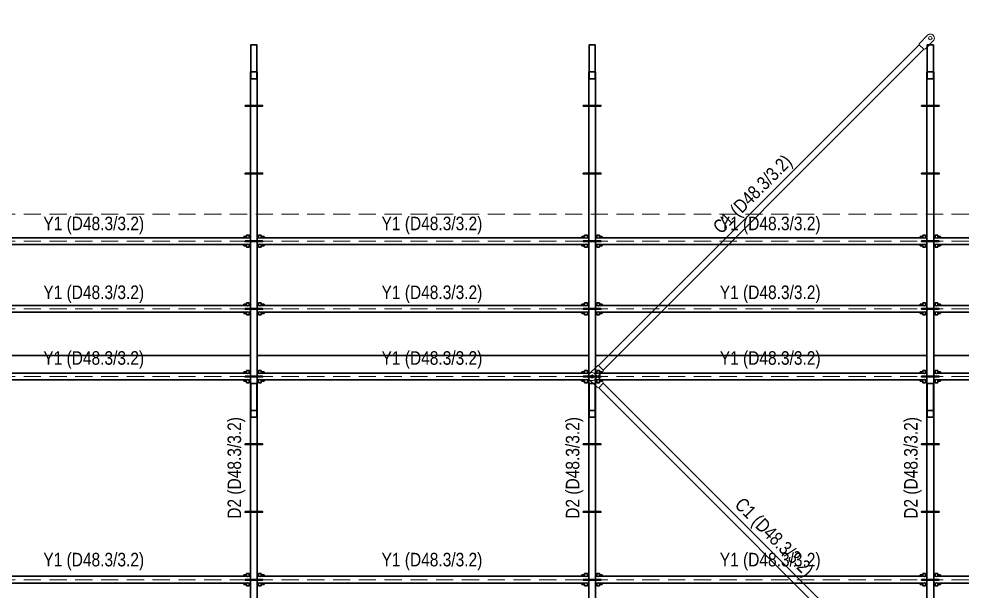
# Model space of a CAD drawing. Header units: millimetres. Extents: x 1500 to 3333, y 525 to 1954.
# Drawn here: x 2239 to 2937, y 1531 to 1954 of the extents above; entities that cross this region are included whole.
import ezdxf

# ---------------------------------------------------------------- set-up
doc = ezdxf.new("R2010")
doc.units = ezdxf.units.MM
for name, pattern in [('ACAD_ISO04W100', [30, 24, -3, 0, -3]), ('DASHED', [19.05, 12.7, -6.35]), ('HIDDEN2', [0.1875, 0.125, -0.0625])]:
    doc.linetypes.add(name, pattern=pattern)
for name, color, linetype, lineweight in [('AKS CIZGISI (BEYKENT)', 252, 'DASHED', 20), ('CAPRAZ', 140, 'Continuous', 20), ('OLCU (BEYKENT)', 14, 'Continuous', 20), ('Part', 2, 'Continuous', 25), ('Part_Hidden', 7, 'Continuous', 25), ('TOPUK TAHTASI', 9, 'Continuous', 15), ('YATAY-KORKULUK', 210, 'ACAD_ISO04W100', 30), ('YAZI (BEYKENT)', 140, 'Continuous', 20)]:
    doc.layers.add(name, color=color, linetype=linetype, lineweight=lineweight)
doc.styles.add('YAZI (BEYKENT)', font='')
doc.styles.get('YAZI (BEYKENT)').set_extended_font_data('Bahnschrift Light Condensed')

# ---------------------------------------------------------------- blocks, each defined once
blk = doc.blocks.new('*U25')
at = {"layer": 'Part', "color": 4, "linetype": 'Continuous', "lineweight": 30}
for points in [[(-2.25, 245), (2.25, 245), (2.25, 270), (-2.25, 270)], [(247.75, 245), (252.25, 245), (252.25, 270), (247.75, 270)], [(-2.5, 0), (2.5, 0), (2.5, 250), (-2.5, 250)], [(247.5, 0), (252.5, 0), (252.5, 250), (247.5, 250)], [(-6.5, 225.25), (6.5, 225.25), (6.5, 224.75), (-6.5, 224.75)], [(243.5, 225.25), (256.5, 225.25), (256.5, 224.75), (243.5, 224.75)], [(-6.5, 175.25), (6.5, 175.25), (6.5, 174.75), (-6.5, 174.75)], [(243.5, 175.25), (256.5, 175.25), (256.5, 174.75), (243.5, 174.75)], [(-6.5, 125.25), (6.5, 125.25), (6.5, 124.75), (-6.5, 124.75)], [(243.5, 125.25), (256.5, 125.25), (256.5, 124.75), (243.5, 124.75)], [(-6.5, 75.25), (6.5, 75.25), (6.5, 74.75), (-6.5, 74.75)], [(243.5, 75.25), (256.5, 75.25), (256.5, 74.75), (243.5, 74.75)], [(-6.5, 25.25), (6.5, 25.25), (6.5, 24.75), (-6.5, 24.75)], [(243.5, 25.25), (256.5, 25.25), (256.5, 24.75), (243.5, 24.75)]]:
    blk.add_lwpolyline(points, close=True, dxfattribs=at)
at = {"layer": 'Part_Hidden', "color": 8, "linetype": 'HIDDEN2', "lineweight": 15}
for points in [[(-2, 245), (2, 245), (2, 270), (-2, 270)], [(248, 245), (252, 245), (252, 270), (248, 270)], [(-2.25, 0), (2.25, 0), (2.25, 250), (-2.25, 250)], [(247.75, 0), (252.25, 0), (252.25, 250), (247.75, 250)]]:
    blk.add_lwpolyline(points, close=True, dxfattribs=at)
at = {"layer": 'TOPUK TAHTASI', "linetype": 'Continuous', "lineweight": 30}
blk.add_line((2.5, 40.5), (247.5, 40.5), dxfattribs=at)
at = {"layer": 'YATAY-KORKULUK', "linetype": 'Continuous', "lineweight": 30}
for p, q in [((2.5, 128.5), (3.5, 128.5)), ((2.5, 127.5), (3.5, 127.5)), ((3.5, 127.5), (3.5, 129.5)), ((3.5, 129.5), (5.5, 129.5)), ((5.5, 127.5), (5.5, 129.5)), ((5.5, 128.5), (7.5, 128.5)), ((5.5, 127.5), (244.5, 127.5)), ((7.5, 127.5), (7.5, 128.5)), ((244.5, 128.5), (242.5, 128.5)), ((242.5, 127.5), (242.5, 128.5)), ((244.5, 127.5), (244.5, 129.5)), ((246.5, 129.5), (244.5, 129.5)), ((246.5, 127.5), (246.5, 129.5)), ((247.5, 128.5), (246.5, 128.5)), ((246.5, 127.5), (247.5, 127.5)), ((247.5, 127.5), (246.5, 127.5)), ((2.5, 122.5), (3.5, 122.5)), ((2.5, 122.5), (3.5, 122.5)), ((2.5, 121.5), (3.5, 121.5)), ((3.5, 122.5), (3.5, 120.5)), ((3.5, 120.5), (5.5, 120.5)), ((5.5, 122.5), (244.5, 122.5)), ((5.5, 122.5), (5.5, 120.5)), ((5.5, 121.5), (7.5, 121.5)), ((7.5, 122.5), (7.5, 121.5)), ((242.5, 122.5), (242.5, 121.5)), ((244.5, 121.5), (242.5, 121.5)), ((244.5, 122.5), (244.5, 120.5)), ((246.5, 120.5), (244.5, 120.5)), ((246.5, 122.5), (247.5, 122.5)), ((247.5, 122.5), (246.5, 122.5)), ((247.5, 122.5), (246.5, 122.5)), ((246.5, 122.5), (246.5, 120.5)), ((247.5, 121.5), (246.5, 121.5)), ((2.5, 78.5), (3.5, 78.5)), ((2.5, 77.5), (3.5, 77.5)), ((3.5, 77.5), (3.5, 79.5)), ((3.5, 79.5), (5.5, 79.5)), ((5.5, 77.5), (5.5, 79.5)), ((5.5, 78.5), (7.5, 78.5)), ((5.5, 77.5), (244.5, 77.5)), ((7.5, 77.5), (7.5, 78.5)), ((244.5, 78.5), (242.5, 78.5)), ((242.5, 77.5), (242.5, 78.5)), ((244.5, 77.5), (244.5, 79.5)), ((246.5, 79.5), (244.5, 79.5)), ((246.5, 77.5), (246.5, 79.5)), ((247.5, 78.5), (246.5, 78.5)), ((246.5, 77.5), (247.5, 77.5)), ((247.5, 77.5), (246.5, 77.5)), ((2.5, 72.5), (3.5, 72.5)), ((2.5, 72.5), (3.5, 72.5)), ((2.5, 71.5), (3.5, 71.5)), ((3.5, 72.5), (3.5, 70.5)), ((3.5, 70.5), (5.5, 70.5)), ((5.5, 72.5), (244.5, 72.5)), ((5.5, 72.5), (5.5, 70.5)), ((5.5, 71.5), (7.5, 71.5)), ((7.5, 72.5), (7.5, 71.5)), ((242.5, 72.5), (242.5, 71.5)), ((244.5, 71.5), (242.5, 71.5)), ((244.5, 72.5), (244.5, 70.5)), ((246.5, 70.5), (244.5, 70.5)), ((246.5, 72.5), (247.5, 72.5)), ((247.5, 72.5), (246.5, 72.5)), ((247.5, 72.5), (246.5, 72.5)), ((246.5, 72.5), (246.5, 70.5)), ((247.5, 71.5), (246.5, 71.5)), ((2.5, 28.5), (3.5, 28.5)), ((3.5, 27.5), (3.5, 29.5)), ((3.5, 29.5), (5.5, 29.5)), ((5.5, 27.5), (5.5, 29.5)), ((5.5, 28.5), (7.5, 28.5)), ((7.5, 27.5), (7.5, 28.5)), ((244.5, 28.5), (242.5, 28.5)), ((242.5, 27.5), (242.5, 28.5)), ((244.5, 27.5), (244.5, 29.5)), ((246.5, 29.5), (244.5, 29.5)), ((246.5, 27.5), (246.5, 29.5)), ((247.5, 28.5), (246.5, 28.5)), ((2.5, 27.5), (3.5, 27.5)), ((2.5, 22.5), (3.5, 22.5)), ((2.5, 22.5), (3.5, 22.5)), ((2.5, 21.5), (3.5, 21.5)), ((3.5, 22.5), (3.5, 20.5)), ((5.5, 27.5), (244.5, 27.5)), ((5.5, 22.5), (244.5, 22.5)), ((5.5, 22.5), (5.5, 20.5)), ((5.5, 21.5), (7.5, 21.5)), ((7.5, 22.5), (7.5, 21.5)), ((242.5, 22.5), (242.5, 21.5)), ((244.5, 21.5), (242.5, 21.5)), ((244.5, 22.5), (244.5, 20.5)), ((246.5, 27.5), (247.5, 27.5)), ((247.5, 27.5), (246.5, 27.5)), ((246.5, 22.5), (247.5, 22.5)), ((247.5, 22.5), (246.5, 22.5)), ((247.5, 22.5), (246.5, 22.5)), ((246.5, 22.5), (246.5, 20.5)), ((247.5, 21.5), (246.5, 21.5)), ((3.5, 20.5), (5.5, 20.5)), ((246.5, 20.5), (244.5, 20.5))]:
    blk.add_line(p, q, dxfattribs=at)
for centre, start, end in [((4.5, 129.375), 241.927513, 298.072487), ((245.5, 129.375), 241.927513, 298.072487), ((4.5, 120.625), 61.927513, 118.072487), ((245.5, 120.625), 61.927513, 118.072487), ((4.5, 79.375), 241.927513, 298.072487), ((245.5, 79.375), 241.927513, 298.072487), ((4.5, 70.625), 61.927513, 118.072487), ((245.5, 70.625), 61.927513, 118.072487), ((4.5, 29.375), 241.927513, 298.072487), ((4.5, 20.625), 61.927513, 118.072487), ((245.5, 29.375), 241.927513, 298.072487), ((245.5, 20.625), 61.927513, 118.072487)]:
    blk.add_arc(centre, 2.125, start, end, dxfattribs=at)
blk = doc.blocks.new('*U19')
at = {"layer": 'Part', "color": 4, "linetype": 'Continuous', "lineweight": 30}
for points in [[(-2.25, 245), (2.25, 245), (2.25, 270), (-2.25, 270)], [(122.75, 245), (127.25, 245), (127.25, 270), (122.75, 270)], [(-2.5, 0), (2.5, 0), (2.5, 250), (-2.5, 250)], [(122.5, 0), (127.5, 0), (127.5, 250), (122.5, 250)], [(-6.5, 225.25), (6.5, 225.25), (6.5, 224.75), (-6.5, 224.75)], [(118.5, 225.25), (131.5, 225.25), (131.5, 224.75), (118.5, 224.75)], [(-6.5, 175.25), (6.5, 175.25), (6.5, 174.75), (-6.5, 174.75)], [(118.5, 175.25), (131.5, 175.25), (131.5, 174.75), (118.5, 174.75)], [(-6.5, 125.25), (6.5, 125.25), (6.5, 124.75), (-6.5, 124.75)], [(118.5, 125.25), (131.5, 125.25), (131.5, 124.75), (118.5, 124.75)], [(-6.5, 75.25), (6.5, 75.25), (6.5, 74.75), (-6.5, 74.75)], [(118.5, 75.25), (131.5, 75.25), (131.5, 74.75), (118.5, 74.75)], [(-6.5, 25.25), (6.5, 25.25), (6.5, 24.75), (-6.5, 24.75)], [(118.5, 25.25), (131.5, 25.25), (131.5, 24.75), (118.5, 24.75)]]:
    blk.add_lwpolyline(points, close=True, dxfattribs=at)
at = {"layer": 'Part_Hidden', "color": 8, "linetype": 'HIDDEN2', "lineweight": 15}
for points in [[(-2, 245), (2, 245), (2, 270), (-2, 270)], [(123, 245), (127, 245), (127, 270), (123, 270)], [(-2.25, 0), (2.25, 0), (2.25, 250), (-2.25, 250)], [(122.75, 0), (127.25, 0), (127.25, 250), (122.75, 250)]]:
    blk.add_lwpolyline(points, close=True, dxfattribs=at)
at = {"layer": 'TOPUK TAHTASI', "linetype": 'Continuous', "lineweight": 30}
blk.add_line((2.5, 40.5), (122.5, 40.5), dxfattribs=at)
at = {"layer": 'YATAY-KORKULUK', "linetype": 'Continuous', "lineweight": 30}
for p, q in [((2.5, 128.5), (3.5, 128.5)), ((2.5, 127.5), (3.5, 127.5)), ((3.5, 127.5), (3.5, 129.5)), ((3.5, 129.5), (5.5, 129.5)), ((5.5, 127.5), (5.5, 129.5)), ((5.5, 128.5), (7.5, 128.5)), ((5.5, 127.5), (119.5, 127.5)), ((7.5, 127.5), (7.5, 128.5)), ((119.5, 128.5), (117.5, 128.5)), ((117.5, 127.5), (117.5, 128.5)), ((119.5, 127.5), (119.5, 129.5)), ((121.5, 129.5), (119.5, 129.5)), ((121.5, 127.5), (121.5, 129.5)), ((122.5, 128.5), (121.5, 128.5)), ((121.5, 127.5), (122.5, 127.5)), ((122.5, 127.5), (121.5, 127.5)), ((2.5, 122.5), (3.5, 122.5)), ((2.5, 122.5), (3.5, 122.5)), ((2.5, 121.5), (3.5, 121.5)), ((3.5, 122.5), (3.5, 120.5)), ((3.5, 120.5), (5.5, 120.5)), ((5.5, 122.5), (119.5, 122.5)), ((5.5, 122.5), (5.5, 120.5)), ((5.5, 121.5), (7.5, 121.5)), ((7.5, 122.5), (7.5, 121.5)), ((117.5, 122.5), (117.5, 121.5)), ((119.5, 121.5), (117.5, 121.5)), ((119.5, 122.5), (119.5, 120.5)), ((121.5, 120.5), (119.5, 120.5)), ((121.5, 122.5), (122.5, 122.5)), ((122.5, 122.5), (121.5, 122.5)), ((122.5, 122.5), (121.5, 122.5)), ((121.5, 122.5), (121.5, 120.5)), ((122.5, 121.5), (121.5, 121.5)), ((2.5, 78.5), (3.5, 78.5)), ((2.5, 77.5), (3.5, 77.5)), ((3.5, 77.5), (3.5, 79.5)), ((3.5, 79.5), (5.5, 79.5)), ((5.5, 77.5), (5.5, 79.5)), ((5.5, 78.5), (7.5, 78.5)), ((5.5, 77.5), (119.5, 77.5)), ((7.5, 77.5), (7.5, 78.5)), ((119.5, 78.5), (117.5, 78.5)), ((117.5, 77.5), (117.5, 78.5)), ((119.5, 77.5), (119.5, 79.5)), ((121.5, 79.5), (119.5, 79.5)), ((121.5, 77.5), (121.5, 79.5)), ((122.5, 78.5), (121.5, 78.5)), ((121.5, 77.5), (122.5, 77.5)), ((122.5, 77.5), (121.5, 77.5)), ((2.5, 72.5), (3.5, 72.5)), ((2.5, 72.5), (3.5, 72.5)), ((2.5, 71.5), (3.5, 71.5)), ((3.5, 72.5), (3.5, 70.5)), ((3.5, 70.5), (5.5, 70.5)), ((5.5, 72.5), (119.5, 72.5)), ((5.5, 72.5), (5.5, 70.5)), ((5.5, 71.5), (7.5, 71.5)), ((7.5, 72.5), (7.5, 71.5)), ((117.5, 72.5), (117.5, 71.5)), ((119.5, 71.5), (117.5, 71.5)), ((119.5, 72.5), (119.5, 70.5)), ((121.5, 70.5), (119.5, 70.5)), ((121.5, 72.5), (122.5, 72.5)), ((122.5, 72.5), (121.5, 72.5)), ((122.5, 72.5), (121.5, 72.5)), ((121.5, 72.5), (121.5, 70.5)), ((122.5, 71.5), (121.5, 71.5)), ((2.5, 28.5), (3.5, 28.5)), ((3.5, 27.5), (3.5, 29.5)), ((3.5, 29.5), (5.5, 29.5)), ((5.5, 27.5), (5.5, 29.5)), ((5.5, 28.5), (7.5, 28.5)), ((7.5, 27.5), (7.5, 28.5)), ((119.5, 28.5), (117.5, 28.5)), ((117.5, 27.5), (117.5, 28.5)), ((119.5, 27.5), (119.5, 29.5)), ((121.5, 29.5), (119.5, 29.5)), ((121.5, 27.5), (121.5, 29.5)), ((122.5, 28.5), (121.5, 28.5)), ((2.5, 27.5), (3.5, 27.5)), ((2.5, 22.5), (3.5, 22.5)), ((2.5, 22.5), (3.5, 22.5)), ((2.5, 21.5), (3.5, 21.5)), ((3.5, 22.5), (3.5, 20.5)), ((5.5, 27.5), (119.5, 27.5)), ((5.5, 22.5), (119.5, 22.5)), ((5.5, 22.5), (5.5, 20.5)), ((5.5, 21.5), (7.5, 21.5)), ((7.5, 22.5), (7.5, 21.5)), ((117.5, 22.5), (117.5, 21.5)), ((119.5, 21.5), (117.5, 21.5)), ((119.5, 22.5), (119.5, 20.5)), ((121.5, 27.5), (122.5, 27.5)), ((122.5, 27.5), (121.5, 27.5)), ((121.5, 22.5), (122.5, 22.5)), ((122.5, 22.5), (121.5, 22.5)), ((122.5, 22.5), (121.5, 22.5)), ((121.5, 22.5), (121.5, 20.5)), ((122.5, 21.5), (121.5, 21.5)), ((3.5, 20.5), (5.5, 20.5)), ((121.5, 20.5), (119.5, 20.5))]:
    blk.add_line(p, q, dxfattribs=at)
for centre, start, end in [((4.5, 129.375), 241.927513, 298.072487), ((120.5, 129.375), 241.927513, 298.072487), ((4.5, 120.625), 61.927513, 118.072487), ((120.5, 120.625), 61.927513, 118.072487), ((4.5, 79.375), 241.927513, 298.072487), ((120.5, 79.375), 241.927513, 298.072487), ((4.5, 70.625), 61.927513, 118.072487), ((120.5, 70.625), 61.927513, 118.072487), ((4.5, 29.375), 241.927513, 298.072487), ((4.5, 20.625), 61.927513, 118.072487), ((120.5, 29.375), 241.927513, 298.072487), ((120.5, 20.625), 61.927513, 118.072487)]:
    blk.add_arc(centre, 2.125, start, end, dxfattribs=at)
blk = doc.blocks.new('ISK_CAPRAZ')
at = {"layer": 'CAPRAZ', "ltscale": 0.5}
for p, q in [((0, 2.96), (8.09, 2.96)), ((353.55, 2.96), (345.46, 2.96)), ((8.09, -2.96), (0, -2.96)), ((345.46, -2.96), (353.55, -2.96))]:
    blk.add_line(p, q, dxfattribs=at)
blk.add_lwpolyline([(9.29, 2.42), (344.27, 2.42), (344.27, -2.41), (9.29, -2.41)], close=True, dxfattribs=at)
for centre in [(0, 0), (353.55, 0)]:
    blk.add_circle(centre, 1.26, dxfattribs=at)
for centre, radius, start, end in [((0, 0), 2.96, 90.00001, 270.00088), ((8.06, 1.31), 1.65, 41.93214, 88.78907), ((345.49, 1.31), 1.65, 91.21093, 138.06786), ((353.55, 0), 2.96, 269.99912, 89.99999), ((8.06, -1.31), 1.65, 271.21102, 318.07447), ((345.49, -1.31), 1.65, 221.92553, 268.78898)]:
    blk.add_arc(centre, radius, start, end, dxfattribs=at)
at = {"layer": 'YAZI (BEYKENT)', "style": 'YAZI (BEYKENT)'}
blk.add_text('C1 (D48.3/3.2)', height=10, dxfattribs=at).set_placement((141.5, 6.59))

msp = doc.modelspace()

# ---------------------------------------------------------------- linework, layer by layer
at = {"layer": 'AKS CIZGISI (BEYKENT)'}
for p, q in [((1500.03, 1809.41), (3333, 1809.41)), ((1500.03, 1789.41), (3272.36, 1789.41)), ((1500.03, 1739.41), (3272.36, 1739.41)), ((1500.03, 1689.41), (3272.36, 1689.41)), ((1500.03, 1539.41), (3272.36, 1539.41))]:
    msp.add_line(p, q, dxfattribs=at)

# ---------------------------------------------------------------- block references
at = {"layer": 'OLCU (BEYKENT)'}
for rotation in [45, 315]:
    msp.add_blockref('ISK_CAPRAZ', (2663.05, 1689.41), dxfattribs=dict(at, rotation=rotation))
for name, p in [('*U25', (2163.05, 1664.41)), ('*U25', (2413.05, 1664.41)), ('*U25', (2663.05, 1664.41)), ('*U19', (2913.05, 1664.41)), ('*U25', (2163.05, 1414.41)), ('*U25', (2413.05, 1414.41)), ('*U25', (2663.05, 1414.41)), ('*U19', (2913.05, 1414.41))]:
    msp.add_blockref(name, p, dxfattribs=at)

# ---------------------------------------------------------------- texts
at = {"layer": 'YAZI (BEYKENT)', "style": 'YAZI (BEYKENT)'}
for p in [(2257.44, 1797.51), (2507.44, 1797.51), (2757.44, 1797.51), (2257.44, 1746.68), (2507.44, 1746.68), (2757.44, 1746.68), (2257.44, 1698.17), (2507.44, 1698.17), (2757.44, 1698.17), (2257.44, 1549.25), (2507.44, 1549.25), (2757.44, 1549.25)]:
    msp.add_text('Y1 (D48.3/3.2)', height=10, dxfattribs=at).set_placement(p)
for p in [(2403.63, 1584.4), (2653.63, 1584.4), (2903.63, 1584.4)]:
    msp.add_text('D2 (D48.3/3.2)', height=10, rotation=90, dxfattribs=at).set_placement(p)

doc.saveas('drawing.dxf')
